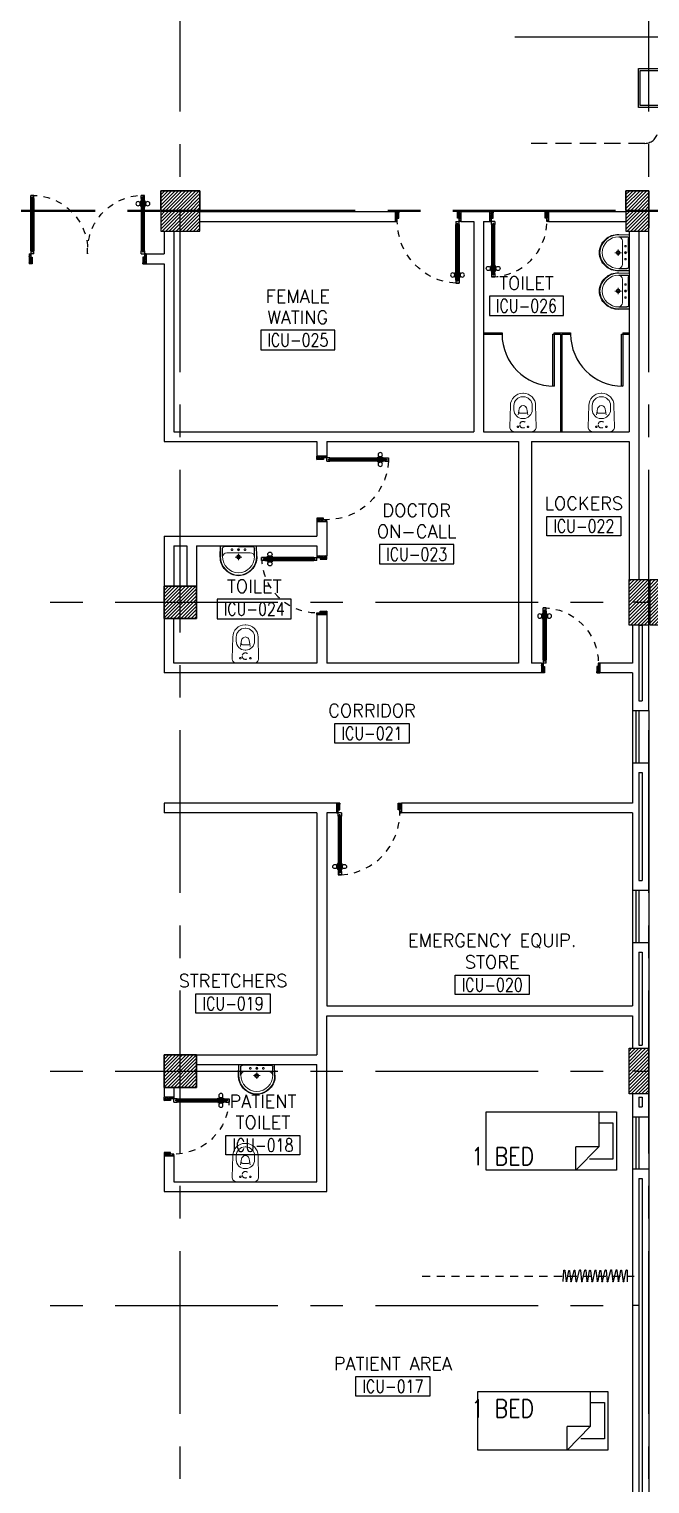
# Model space of a CAD drawing. Extents: x -0.3 to 93.5, y -1.1 to 78.4.
# Drawn here: x 31.47 to 41.01, y 13.81 to 36.15 of the extents above; entities that cross this region are included whole.
import ezdxf
from ezdxf.enums import TextEntityAlignment as Align

# ---------------------------------------------------------------- set-up
doc = ezdxf.new("R2010")
doc.units = 0
doc.header["$MEASUREMENT"] = 0
for name, pattern in [('CENTERX2', [4, 2.5, -0.5, 0.5, -0.5]), ('DASHED', [0.75, 0.5, -0.25]), ('HIDDEN', [0.375, 0.25, -0.125]), ('HIDDEN2', [0.1875, 0.125, -0.0625])]:
    doc.linetypes.add(name, pattern=pattern)
doc.layers.get('0').update_dxf_attribs({"linetype": 'CONTINUOUS'})
for name, color, linetype in [('A_CUBICLE_CURTAINS', 11, 'HIDDEN'), ('AXES', 11, 'CENTERX2'), ('COL', 11, 'CONTINUOUS'), ('D_CURTAIN', 11, 'HIDDEN'), ('DOOR', 7, 'CONTINUOUS'), ('E-CLINE', 2, 'CONTINUOUS'), ('E-HLINE', 2, 'HIDDEN'), ('E-LITE', 4, 'CONTINUOUS'), ('FIX', 11, 'CONTINUOUS'), ('FUR', 11, 'CONTINUOUS'), ('HAT', 11, 'CONTINUOUS'), ('INSUL', 11, 'CONTINUOUS'), ('PART', 11, 'CONTINUOUS'), ('RM-BOX', 11, 'CONTINUOUS'), ('RM-NAME', 11, 'CONTINUOUS'), ('RM-NO', 11, 'CONTINUOUS'), ('RS20', 11, 'CONTINUOUS'), ('WALL', 11, 'CONTINUOUS'), ('WIN', 11, 'CONTINUOUS')]:
    doc.layers.add(name, color=color, linetype=linetype)
doc.styles.add('ROMANS', font='ROMANS.shx', dxfattribs={"width": 0.6})
doc.styles.add('RS20', font='ROMANS.shx', dxfattribs={"height": 0.2})

# ---------------------------------------------------------------- blocks, each defined once
blk = doc.blocks.new('L42')
at = {"layer": 'E-LITE'}
for p, q in [((0.3, 0.3), (-0.3, 0.3)), ((-0.3, 0.3), (-0.3, -0.3)), ((0.3, -0.3), (0.3, 0.3)), ((-0.3, -0.3), (0.3, -0.3))]:
    blk.add_line(p, q, dxfattribs=at)
at = {"layer": 'E-LITE', "color": 8}
blk.add_lwpolyline([(-0.27, 0.27), (-0.27, -0.27), (0.27, -0.27), (0.27, 0.27)], close=True, dxfattribs=at)
blk = doc.blocks.new('*X62')
at = {"color": 0}
for p, q in [((84179, 132651), (84678, 133150)), ((84179, 132704), (84625, 133150)), ((84179, 132757), (84571, 133150)), ((84179, 132810), (84518, 133150)), ((84179, 132864), (84465, 133150)), ((84179, 132917), (84412, 133150)), ((84179, 132970), (84359, 133150)), ((84179, 133023), (84306, 133150)), ((84179, 133076), (84253, 133150)), ((84179, 133129), (84200, 133150)), ((84231, 132650), (84679, 133098)), ((84284, 132650), (84679, 133045)), ((84337, 132650), (84679, 132992)), ((84390, 132650), (84679, 132939)), ((84443, 132650), (84679, 132886)), ((84496, 132650), (84679, 132833)), ((84549, 132650), (84679, 132780)), ((84602, 132650), (84679, 132727)), ((84655, 132650), (84679, 132674))]:
    blk.add_line(p, q, dxfattribs=at)
blk = doc.blocks.new('COL50')
at = {"layer": 'COL'}
blk.add_lwpolyline([(-250, 250), (-250, -250), (250, -250), (250, 250)], close=True, dxfattribs=at)
blk = doc.blocks.new('RM1')
at = {"layer": 'RM-BOX'}
blk.add_lwpolyline([(570, -200), (-570, -200), (-570, -500), (570, -500)], close=True, dxfattribs=at)
at = {"layer": 'RM-NAME', "style": 'ROMANS'}
for tag, p in [('ROOMNAME1', (0, 324)), ('ROOMNAME2', (0, 0))]:
    blk.add_attdef(tag, text='', height=200, dxfattribs=at).set_placement(p, align=Align.MIDDLE)
at = {"layer": 'RM-NO', "style": 'ROMANS', "width": 0.8}
blk.add_attdef('ROOMNO', text='', height=200, dxfattribs=at).set_placement((0, -350), align=Align.MIDDLE)
blk = doc.blocks.new('A$C272A55A0')
at = {"layer": 'DOOR', "color": 0, "linetype": 'ByBlock'}
for p, q in [((0, 900), (0, 1050)), ((50, 1050), (0, 1050)), ((0, 900), (25, 900)), ((25, 950), (50, 950)), ((25, 900), (25, 950)), ((75, 900), (25, 900)), ((25, 850), (25, 900)), ((50, 950), (50, 1050)), ((75, 900), (75, 850)), ((1725, 900), (1775, 900)), ((1725, 900), (1725, 850)), ((1750, 950), (1750, 1050)), ((1750, 1050), (1800, 1050)), ((1775, 950), (1750, 950)), ((1775, 900), (1775, 950)), ((1800, 900), (1775, 900)), ((1775, 850), (1775, 900)), ((1800, 1050), (1800, 900)), ((42, 850), (25, 850)), ((58, 870), (42, 870)), ((42, 870), (42, 850)), ((58, 850), (58, 870)), ((75, 850), (58, 850)), ((1725, 850), (1742, 850)), ((1742, 870), (1758, 870)), ((1742, 850), (1742, 870)), ((1758, 870), (1758, 850)), ((1758, 850), (1775, 850)), ((25, 50), (42, 50)), ((25, 50), (25, 0)), ((25, 0), (75, 0)), ((75, 0), (25, 0)), ((42, 50), (42, 30)), ((42, 30), (58, 30)), ((58, 50), (75, 50)), ((58, 50), (58, 30)), ((75, 50), (75, 0)), ((1718, 160), (1709, 160)), ((1709, 95), (1709, 160)), ((1718, 95), (1709, 95)), ((1725, 173), (1718, 173)), ((1718, 173), (1718, 83)), ((1718, 95), (1718, 160)), ((1725, 83), (1718, 83)), ((1742, 50), (1725, 50)), ((1725, 50), (1725, 0)), ((1775, 0), (1725, 0)), ((1725, 0), (1775, 0)), ((1742, 50), (1742, 30)), ((1758, 30), (1742, 30)), ((1775, 50), (1758, 50)), ((1758, 50), (1758, 30)), ((1775, 173), (1782, 173)), ((1775, 83), (1782, 83)), ((1775, 50), (1775, 0)), ((1782, 173), (1782, 83)), ((1782, 160), (1791, 160)), ((1782, 95), (1782, 160)), ((1782, 95), (1791, 95)), ((1791, 95), (1791, 160))]:
    blk.add_line(p, q, dxfattribs=at)
at = {"layer": 'DOOR', "color": 9, "linetype": 'ByBlock'}
for p, q in [((50, 1050), (0, 1010)), ((50, 1050), (0, 937)), ((50, 1050), (37, 950)), ((1750, 1050), (1800, 1010)), ((1750, 1050), (1800, 937)), ((1750, 1050), (1763, 950))]:
    blk.add_line(p, q, dxfattribs=at)
at = {"layer": 'DOOR', "linetype": 'ByBlock'}
for p, q in [((25, 850), (25, 50)), ((42, 850), (42, 50)), ((58, 850), (58, 50)), ((75, 50), (75, 850)), ((1725, 50), (1725, 850)), ((1742, 850), (1742, 50)), ((1758, 850), (1758, 50)), ((1775, 850), (1775, 50))]:
    blk.add_line(p, q, dxfattribs=at)
at = {"layer": 'DOOR', "color": 0, "linetype": 'ByBlock'}
for centre in [(1676, 128), (1824, 128)]:
    blk.add_circle(centre, 32.4, dxfattribs=at)
at = {"layer": 'DOOR', "color": 9, "linetype": 'ByBlock'}
for centre, radius, start, end in [((50, 1050), 54.4, 203.2074, 270), ((50, 1050), 74.4, 227.7764, 270), ((50, 1050), 94.4, 238.0182, 270), ((50, 1050), 114, 244.0838, 257.3774), ((50, 1050), 134, 248.1598, 259.28), ((50, 1050), 154, 251.1053, 256.2858), ((50, 1050), 34.4, 180, 270), ((50, 1050), 14.4, 180, 270), ((1750, 1050), 14.4, 270, 0), ((1750, 1050), 34.4, 270, 0), ((1750, 1050), 54.4, 270, 336.7926), ((1750, 1050), 74.4, 270, 312.2236), ((1750, 1050), 94.4, 270, 301.9818), ((1750, 1050), 114, 282.6226, 295.9162), ((1750, 1050), 134, 280.72, 291.8402), ((1750, 1050), 154, 283.7142, 288.8947)]:
    blk.add_arc(centre, radius, start, end, dxfattribs=at)
at = {"layer": 'DOOR', "linetype": 'HIDDEN', "ltscale": 0.5}
for centre, start, end in [((50, 851), 268.3174, 3.2965), ((1750, 851), 176.7035, 271.6826)]:
    blk.add_arc(centre, 851, start, end, dxfattribs=at)
at = {"layer": 'WALL', "linetype": 'ByBlock'}
blk.add_line((1800, 900), (1800, 1050), dxfattribs=at)
blk = doc.blocks.new('DOOR90')
at = {"layer": 'DOOR', "color": 0, "linetype": 'ByBlock'}
for p, q in [((-150, 0), (-150, -25)), ((-150, 0), (0, 0)), ((0, -50), (0, 0)), ((-1000, -25), (-1000, -75)), ((-1000, -75), (-1000, -25)), ((-950, -25), (-1000, -25)), ((-950, -75), (-1000, -75)), ((-970, -42), (-970, -58)), ((-950, -42), (-970, -42)), ((-950, -58), (-970, -58)), ((-950, -25), (-950, -42)), ((-950, -58), (-950, -75)), ((-918, -25), (-918, -18)), ((-828, -18), (-918, -18)), ((-918, -75), (-918, -82)), ((-828, -82), (-918, -82)), ((-905, -18), (-905, -9)), ((-905, -9), (-840, -9)), ((-905, -18), (-840, -18)), ((-905, -82), (-905, -91)), ((-905, -82), (-840, -82)), ((-905, -91), (-840, -91)), ((-840, -18), (-840, -9)), ((-840, -82), (-840, -91)), ((-828, -25), (-828, -18)), ((-828, -75), (-828, -82)), ((-200, -42), (-200, -25)), ((-200, -25), (-150, -25)), ((-180, -42), (-200, -42)), ((-200, -75), (-200, -58)), ((-200, -58), (-180, -58)), ((-150, -75), (-200, -75)), ((-180, -58), (-180, -42)), ((-150, -75), (-150, -25)), ((-150, -25), (-100, -25)), ((-100, -25), (-100, -50)), ((-100, -50), (0, -50)), ((-150, -900), (-150, -875)), ((-150, -875), (-100, -875)), ((-100, -850), (0, -850)), ((-100, -875), (-100, -850)), ((0, -850), (0, -900)), ((0, -900), (-150, -900)), ((-150, -900), (0, -900))]:
    blk.add_line(p, q, dxfattribs=at)
at = {"layer": 'DOOR', "color": 9, "linetype": 'ByBlock'}
for p, q in [((0, -50), (-114, 0)), ((0, -50), (-40, 0)), ((0, -50), (-100, -37)), ((0, -850), (-114, -900)), ((0, -850), (-100, -863)), ((0, -850), (-40, -900))]:
    blk.add_line(p, q, dxfattribs=at)
at = {"layer": 'DOOR', "linetype": 'ByBlock'}
for p, q in [((-200, -25), (-950, -25)), ((-200, -42), (-950, -42)), ((-200, -58), (-950, -58)), ((-950, -75), (-200, -75))]:
    blk.add_line(p, q, dxfattribs=at)
at = {"layer": 'DOOR', "color": 0, "linetype": 'ByBlock'}
for centre in [(-873, 24), (-873, -124)]:
    blk.add_circle(centre, 32.4, dxfattribs=at)
at = {"layer": 'DOOR', "color": 9, "linetype": 'ByBlock'}
for centre, radius, start, end in [((0, -50), 154, 161.1053, 166.2858), ((0, -50), 134, 158.1598, 169.28), ((0, -50), 94.4, 148.0182, 180), ((0, -50), 74.4, 137.7764, 180), ((0, -50), 114, 154.0838, 167.3774), ((0, -50), 54.4, 113.2074, 180), ((0, -50), 34.4, 90, 180), ((0, -50), 14.4, 90, 180), ((0, -850), 154, 193.7142, 198.8947), ((0, -850), 134, 190.72, 201.8402), ((0, -850), 94.4, 180, 211.9818), ((0, -850), 74.4, 180, 222.2236), ((0, -850), 54.4, 180, 246.7926), ((0, -850), 34.4, 180, 270), ((0, -850), 14.4, 180, 270)]:
    blk.add_arc(centre, radius, start, end, dxfattribs=at)
at = {"layer": 'DOOR', "linetype": 'HIDDEN', "ltscale": 0.5}
blk.add_arc((-150, -25), 850, 180, 270, dxfattribs=at)
blk = doc.blocks.new('*X94')
at = {"color": 0}
for p, q in [((215909, 139859), (216399, 140350)), ((215909, 139912), (216346, 140350)), ((215909, 139965), (216293, 140350)), ((215909, 140018), (216240, 140350)), ((215909, 140071), (216187, 140350)), ((215909, 140124), (216134, 140350)), ((215909, 140177), (216081, 140350)), ((215909, 140230), (216028, 140350)), ((215909, 140283), (215975, 140350)), ((215909, 140337), (215922, 140350)), ((215952, 139850), (216409, 140306)), ((216005, 139850), (216409, 140253)), ((216058, 139850), (216409, 140200)), ((216111, 139850), (216409, 140147)), ((216164, 139850), (216409, 140094)), ((216217, 139850), (216409, 140041)), ((216270, 139850), (216409, 139988)), ((216323, 139850), (216409, 139935)), ((216376, 139850), (216409, 139882))]:
    blk.add_line(p, q, dxfattribs=at)
blk = doc.blocks.new('C5')
at = {"layer": 'HAT', "linetype": 'ByBlock'}
h = blk.add_hatch(dxfattribs=at)
h.set_pattern_fill('ANSI31', color=256, scale=300, style=0)
h.set_pattern_definition([(45, (-223356.182, -51411.005), (-26.516504, 26.516504), [])])
h.paths.add_polyline_path([(300, 300), (0, 300), (0, 0), (300, 0)])
h.paths.add_polyline_path([(600, 300), (300, 300), (300, 0), (600, 0)])
at = {"layer": 'COL'}
blk.add_lwpolyline([(600, 300), (0, 300), (0, 0), (600, 0)], close=True, dxfattribs=at)
blk = doc.blocks.new('C7')
at = {"layer": 'HAT'}
h = blk.add_hatch(dxfattribs=at)
h.set_pattern_fill('ANSI31', color=256, scale=300, style=0)
h.set_pattern_definition([(45, (-248876.182, -51411.005), (-26.5165043, 26.5165043), [])])
h.paths.add_polyline_path([(350, 300), (250, 300), (0, 300), (0, 0), (350, 0)])
at = {"layer": 'COL'}
blk.add_lwpolyline([(0, 300), (0, 0), (350, 0), (350, 300)], close=True, dxfattribs=at)
blk = doc.blocks.new('C11')
at = {"layer": 'HAT'}
h = blk.add_hatch(dxfattribs=at)
h.set_pattern_fill('ANSI31', color=256, scale=300, style=0)
h.set_pattern_definition([(45, (-248556.182, -75061.005), (-26.5165043, 26.5165043), [])])
h.paths.add_polyline_path([(300, 700), (0, 700), (0, 350), (300, 350)])
h.paths.add_polyline_path([(300, 350), (0, 350), (0, 0), (300, 0)])
at = {"layer": 'COL'}
blk.add_lwpolyline([(300, 700), (300, 0), (0, 0), (0, 700)], close=True, dxfattribs=at)
blk = doc.blocks.new('C11D')
at = {"layer": 'COL', "linetype": 'ByBlock'}
for p in [(-320, 0), (0, 0)]:
    blk.add_blockref('C11', p, dxfattribs=at)
blk = doc.blocks.new('C')
at = {"layer": 'D_CURTAIN'}
for points in [[(0.229, 0.077), (0.229, 0.077, 0.848601), (0.219, 0.076), (0.202, -0.062, -0.855925), (0.192, -0.063), (0.167, 0.072, 0.866955), (0.157, 0.072), (0.144, -0.065, -0.843142), (0.134, -0.066), (0.099, 0.077, 0.845318), (0.089, 0.076), (0.076, -0.066, -0.842227), (0.066, -0.067), (0.029, 0.079, 0.837896), (0.019, 0.078), (0.004, -0.065, -0.84563), (-0.006, -0.065), (-0.04, 0.078, 0.842014), (-0.049, 0.078), (-0.065, -0.063, -0.866148), (-0.075, -0.063), (-0.099, 0.074, 0.854133), (-0.109, 0.074), (-0.129, -0.066, -0.838104), (-0.139, -0.067), (-0.17, 0.077, 0.84026), (-0.18, 0.077), (-0.183, -0.071)], [(0.639, -0.068), (0.628, 0.076, 0.848601), (0.618, 0.076), (0.601, -0.063, -0.855925), (0.591, -0.063), (0.566, 0.071, 0.866955), (0.556, 0.071), (0.542, -0.066, -0.843142), (0.533, -0.066), (0.497, 0.076, 0.845318), (0.488, 0.075), (0.474, -0.067, -0.842227), (0.465, -0.068), (0.427, 0.078, 0.837896), (0.417, 0.078), (0.403, -0.065, -0.84563), (0.393, -0.066), (0.359, 0.078, 0.842014), (0.349, 0.077), (0.334, -0.063, -0.866148), (0.324, -0.064), (0.299, 0.074, 0.854133), (0.29, 0.073), (0.27, -0.067, -0.838104), (0.26, -0.067), (0.229, 0.077, 0.84026), (0.219, 0.076)]]:
    blk.add_lwpolyline(points, format="xyb", dxfattribs=at)
blk = doc.blocks.new('LAV1')
at = {"layer": 'FIX', "linetype": 'DASHED', "lineweight": 20, "ltscale": 0.05}
for p, q in [((0, 170), (0, 270)), ((0, 170), (0, 270)), ((50, 220), (-50, 220))]:
    blk.add_line(p, q, dxfattribs=at)
at = {"layer": 'FIX', "linetype": 'ByBlock', "ltscale": 0.3}
for p, q in [((-280, 210), (-275, 50)), ((-245, 210), (-245, 85)), ((0, 60), (-220, 60)), ((0, 60), (220, 60)), ((245, 210), (245, 85)), ((280, 210), (275, 50))]:
    blk.add_line(p, q, dxfattribs=at)
at = {"layer": 'FIX', "linetype": 'Continuous', "lineweight": 20}
for p, q in [((-275, 210), (-275, 50)), ((0, 50), (-275, 50)), ((0, 50), (-252, 50)), ((0, 155), (-181, 155)), ((0, 155), (181, 155)), ((0, 50), (252, 50)), ((0, 50), (275, 50)), ((275, 210), (275, 50))]:
    blk.add_line(p, q, dxfattribs=at)
at = {"layer": 'FIX', "lineweight": 20}
for p, q in [((16, 107), (-15, 107)), ((0, 92), (0, 123))]:
    blk.add_line(p, q, dxfattribs=at)
for centre, radius in [((0, 220), 29.5), ((0, 220), 22.5), ((0, 107), 15.5)]:
    blk.add_circle(centre, radius, dxfattribs=at)
at = {"layer": 'FIX', "linetype": 'HIDDEN', "lineweight": 20, "ltscale": 0.05}
for centre in [(-100, 107), (100, 107)]:
    blk.add_circle(centre, 12.4, dxfattribs=at)
at = {"layer": 'FIX', "linetype": 'ByBlock', "ltscale": 0.3}
for centre, radius, start, end in [((7, 220), 287, 91.3776, 182.0064), ((-7, 220), 287, 357.9936, 88.6224), ((-220, 85), 24.9, 179.7021, 269.9486), ((220, 85), 24.9, 270.0514, 0.2979)]:
    blk.add_arc(centre, radius, start, end, dxfattribs=at)
at = {"layer": 'FIX', "linetype": 'Continuous', "lineweight": 20}
for centre, radius, start, end in [((8, 217), 283, 91.6988, 181.351), ((8, 212), 253, 91.7328, 180.4884), ((-8, 217), 283, 358.649, 88.3012), ((-8, 212), 253, 359.5116, 88.2672), ((-179, 222), 66.9, 190.2006, 268.0786), ((179, 222), 66.9, 271.9214, 349.7994)]:
    blk.add_arc(centre, radius, start, end, dxfattribs=at)
blk = doc.blocks.new('WC1')
at = {"layer": 'FIX', "lineweight": 20}
for p, q in [((-727, 5), (-727, -5)), ((-674, 5), (-674, -5)), ((-534, 24), (-540, 0)), ((-540, 0), (-534, -24)), ((-210, 204), (-538, 194)), ((-475, 141), (-538, 141)), ((-395, 76), (-490, 60)), ((-339, 5), (-339, -5)), ((-538, -141), (-475, -141)), ((-538, -194), (-210, -204)), ((-490, -60), (-395, -76))]:
    blk.add_line(p, q, dxfattribs=at)
at = {"layer": 'FIX', "linetype": 'Continuous', "lineweight": 20}
blk.add_line((-420, -47), (-420, 45), dxfattribs=at)
at = {"layer": 'FIX', "lineweight": 20}
blk.add_lwpolyline([(-213, -204), (-210, -204, 0.414214), (-137, -131), (-137, 0), (-137, 131, 0.414214), (-210, 204)], format="xyb", dxfattribs=at)
at = {"layer": 'FIX', "linetype": 'HIDDEN2', "lineweight": 20, "ltscale": 0.3}
blk.add_circle((-245, 0), 49.8, dxfattribs=at)
at = {"layer": 'FIX', "linetype": 'HIDDEN', "lineweight": 20, "ltscale": 0.05}
for centre in [(-213, 78), (-213, -77)]:
    blk.add_circle(centre, 11.6, dxfattribs=at)
at = {"layer": 'FIX', "lineweight": 20}
for centre, radius, start, end in [((-538, 5), 189, 90, 180), ((-538, 5), 136, 90, 180), ((-473, -7), 68.2, 128.9242, 152.8468), ((-464, -18), 82, 108.496, 128.9242), ((-475, 5), 136, 360, 90), ((-538, -5), 189, 180, 270), ((-538, -5), 136, 180, 270), ((-473, 7), 68.2, 207.1532, 231.0758), ((-464, 18), 82, 231.0758, 251.504), ((-475, -5), 136, 270, 0)]:
    blk.add_arc(centre, radius, start, end, dxfattribs=at)
at = {"layer": 'FIX', "linetype": 'Continuous', "lineweight": 20}
for centre, start, end in [((-443, 46), 357.6662, 91.6121), ((-442, -46), 268.3879, 2.3338)]:
    blk.add_arc(centre, 22.3, start, end, dxfattribs=at)
blk = doc.blocks.new('DOOR-10')
at = {"layer": 'DOOR', "color": 0, "linetype": 'ByBlock'}
for p, q in [((-83, 1005), (-92, 1005)), ((-92, 1005), (-92, 940)), ((-83, 940), (-92, 940)), ((-76, 1018), (-83, 1018)), ((-83, 928), (-83, 1018)), ((-83, 1005), (-83, 940)), ((-76, 928), (-83, 928)), ((-26, 1100), (-76, 1100)), ((-76, 1100), (-26, 1100)), ((-76, 1050), (-76, 1100)), ((-59, 1050), (-76, 1050)), ((-43, 1070), (-59, 1070)), ((-59, 1050), (-59, 1070)), ((-43, 1050), (-43, 1070)), ((-26, 1050), (-43, 1050)), ((-26, 1050), (-26, 1100)), ((-26, 1018), (-18, 1018)), ((-26, 928), (-18, 928)), ((-18, 928), (-18, 1018)), ((-18, 1005), (-9, 1005)), ((-18, 1005), (-18, 940)), ((-18, 940), (-9, 940)), ((-9, 1005), (-9, 940)), ((-1001, 0), (-1001, 150)), ((-1001, 150), (-976, 150)), ((-1001, 150), (-1001, 0)), ((-951, 0), (-1001, 0)), ((-976, 150), (-976, 100)), ((-976, 100), (-951, 100)), ((-951, 100), (-951, 0)), ((-76, 200), (-59, 200)), ((-76, 150), (-76, 200)), ((-76, 150), (-26, 150)), ((-59, 200), (-59, 180)), ((-59, 180), (-43, 180)), ((-51, 100), (-51, 0)), ((-26, 100), (-51, 100)), ((-51, 0), (-1, 0)), ((-43, 200), (-26, 200)), ((-43, 180), (-43, 200)), ((-26, 200), (-26, 150)), ((-1, 150), (-26, 150)), ((-26, 150), (-26, 100))]:
    blk.add_line(p, q, dxfattribs=at)
at = {"layer": 'DOOR', "linetype": 'ByBlock'}
for p, q in [((-76, 1050), (-76, 200)), ((-59, 200), (-59, 1050)), ((-43, 200), (-43, 1050)), ((-26, 200), (-26, 1050))]:
    blk.add_line(p, q, dxfattribs=at)
at = {"layer": 'DOOR', "color": 9, "linetype": 'ByBlock'}
for p, q in [((-951, 0), (-1001, 114)), ((-951, 0), (-1001, 40)), ((-951, 0), (-964, 100)), ((-51, 0), (-1, 114)), ((-51, 0), (-37, 100)), ((-51, 0), (-1, 40)), ((-1, 0), (-1, 150))]:
    blk.add_line(p, q, dxfattribs=at)
at = {"layer": 'DOOR', "color": 0, "linetype": 'ByBlock'}
for centre in [(-124, 973), (23, 973)]:
    blk.add_circle(centre, 32.4, dxfattribs=at)
at = {"layer": 'DOOR', "linetype": 'HIDDEN', "ltscale": 0.5}
blk.add_arc((-23, 149), 952, 93.1482, 179.9482, dxfattribs=at)
at = {"layer": 'DOOR', "color": 9, "linetype": 'ByBlock'}
for centre, radius, start, end in [((-951, 0), 154, 103.7142, 108.8947), ((-951, 0), 134, 100.72, 111.8402), ((-951, 0), 94.4, 90, 121.9818), ((-951, 0), 74.4, 90, 132.2236), ((-951, 0), 54.4, 90, 156.7926), ((-951, 0), 34.4, 90, 180), ((-951, 0), 14.4, 90, 180), ((-51, 0), 94.4, 58.0182, 90), ((-51, 0), 74.4, 47.7764, 90), ((-51, 0), 54.4, 23.2074, 90), ((-51, 0), 34.4, 0, 90), ((-51, 0), 14.4, 0, 90), ((-51, 0), 134, 68.1598, 79.28), ((-51, 0), 114, 64.0838, 77.3774), ((-51, 0), 154, 71.1053, 76.2858)]:
    blk.add_arc(centre, radius, start, end, dxfattribs=at)

msp = doc.modelspace()

# ---------------------------------------------------------------- linework, layer by layer
at = {"layer": 'A_CUBICLE_CURTAINS', "ltscale": 0.5}
msp.add_line((37.5103, 17), (40.7676, 17), dxfattribs=at)
at = {"layer": 'AXES'}
for p, q in [((40.9924, -1.1143), (40.9924, 77.3484)), ((33.7924, -1.1143), (33.7924, 59.47)), ((92.4824, 33.37), (30.1924, 33.37)), ((92.4824, 33.35), (30.1924, 33.35)), ((24.7924, 27.35), (40.9924, 27.35)), ((92.8324, 27.35), (40.7424, 27.35)), ((24.7924, 20.15), (40.9924, 20.15)), ((92.8324, 20.15), (40.7424, 20.15)), ((24.7924, 16.55), (40.7457, 16.55)), ((92.8324, 16.55), (40.7424, 16.55))]:
    msp.add_line(p, q, dxfattribs=at)
at = {"layer": 'E-CLINE', "color": 4, "linetype": 'ByBlock'}
msp.add_line((38.9329, 36.0334), (43.3329, 36.0334), dxfattribs=at)
at = {"layer": 'E-HLINE', "color": 4}
msp.add_line((40.9329, 34.399), (39.0905, 34.399), dxfattribs=at)
msp.add_arc((40.9329, 34.599), 0.2, 270, 0, dxfattribs=at)
at = {"layer": 'FUR'}
for p, q in [((38.4959, 18.6265), (38.4959, 19.5265)), ((38.4959, 19.5265), (40.4959, 19.5265)), ((40.2243, 19.5265), (40.2243, 18.9877)), ((40.4959, 19.5265), (40.4959, 18.6265)), ((40.2243, 19.3566), (40.4405, 19.3566)), ((40.4405, 19.3566), (40.4405, 18.7987)), ((40.2243, 18.9877), (39.8709, 18.9877)), ((39.8709, 18.6265), (39.8709, 18.9877)), ((40.2243, 18.9877), (39.8709, 18.6265)), ((40.4405, 18.7987), (40.0808, 18.7987)), ((40.4959, 18.6265), (38.4959, 18.6265)), ((38.3663, 14.3284), (38.3663, 15.2284)), ((38.3663, 15.2284), (40.3663, 15.2284)), ((40.0947, 15.2284), (40.0947, 14.6895)), ((40.3663, 15.2284), (40.3663, 14.3284)), ((40.0947, 15.0585), (40.3109, 15.0585)), ((40.3109, 15.0585), (40.3109, 14.5006)), ((40.0947, 14.6895), (39.7413, 14.6895)), ((39.7413, 14.3284), (39.7413, 14.6895)), ((40.0947, 14.6895), (39.7413, 14.3284)), ((40.3663, 14.3284), (38.3663, 14.3284)), ((40.3109, 14.5006), (39.9512, 14.5006))]:
    msp.add_line(p, q, dxfattribs=at)
at = {"layer": 'INSUL'}
for p, q in [((40.8424, 26.997), (40.8424, 25.8364)), ((40.8454, 27), (40.8894, 27)), ((40.8924, 26.997), (40.8924, 25.8364)), ((40.8424, 25.8364), (40.8924, 25.8364)), ((40.8424, 24.7364), (40.8424, 23.0776)), ((40.8424, 24.7364), (40.8924, 24.7364)), ((40.8924, 24.7364), (40.8924, 23.0776)), ((40.8424, 23.0776), (40.8924, 23.0776)), ((40.8424, 21.9776), (40.8424, 20.55)), ((40.8424, 21.9776), (40.8924, 21.9776)), ((40.8924, 21.9776), (40.8924, 20.55)), ((40.8424, 20.55), (40.8924, 20.55)), ((40.8424, 19.75), (40.8924, 19.75)), ((40.8424, 19.75), (40.8424, 19.6)), ((40.8924, 19.75), (40.8924, 19.6)), ((40.8424, 19.6), (40.8924, 19.6)), ((40.8424, 18.5), (40.8424, 13.3)), ((40.8424, 18.5), (40.8924, 18.5)), ((40.8924, 18.5), (40.8924, 13.3))]:
    msp.add_line(p, q, dxfattribs=at)
for centre, start, end in [((40.8454, 26.997), 90, 180), ((40.8894, 26.997), 360, 90)]:
    msp.add_arc(centre, 0.003, start, end, dxfattribs=at)
at = {"layer": 'PART', "linetype": 'ByBlock'}
for p, q in [((38.4523, 31.49), (38.7373, 31.49)), ((38.4523, 31.47), (38.7373, 31.47)), ((38.7373, 31.49), (38.7373, 31.47)), ((39.5173, 30.67), (39.5173, 31.47)), ((39.5173, 31.47), (39.5373, 31.47)), ((39.5373, 31.49), (39.5373, 31.47)), ((39.5373, 31.49), (39.7924, 31.49)), ((39.5373, 31.47), (39.5373, 31.49)), ((39.5373, 31.47), (39.6373, 31.47)), ((39.5373, 31.47), (39.5373, 30.67)), ((39.6373, 31.47), (39.6373, 29.97)), ((39.6573, 31.47), (39.6573, 29.97)), ((39.6573, 31.47), (39.7924, 31.47)), ((39.7924, 31.49), (39.7924, 31.47)), ((40.5724, 30.67), (40.5724, 31.47)), ((40.5724, 31.47), (40.5924, 31.47)), ((40.5724, 31.47), (40.6924, 31.47)), ((40.5924, 31.49), (40.5924, 31.47)), ((40.5924, 31.49), (40.6924, 31.49)), ((40.5924, 31.47), (40.5924, 30.67)), ((39.5373, 30.67), (39.5173, 30.67)), ((40.5924, 30.67), (40.5724, 30.67))]:
    msp.add_line(p, q, dxfattribs=at)
for centre in [(39.5373, 31.47), (40.5924, 31.47)]:
    msp.add_arc(centre, 0.8, 180, 270, dxfattribs=at)
at = {"layer": 'WALL', "linetype": 'ByBlock'}
for p, q in [((40.9924, 33.62), (40.9924, 33.1)), ((34.0924, 33.35), (37.1023, 33.35)), ((37.1023, 33.35), (37.1023, 33.2)), ((38.1023, 33.35), (38.1023, 33.2)), ((38.1023, 33.35), (38.5523, 33.35)), ((38.5523, 33.2), (38.5523, 33.35)), ((39.4523, 33.2), (39.4523, 33.35)), ((39.4523, 33.35), (40.6424, 33.35)), ((34.0924, 33.2), (37.1023, 33.2)), ((38.1023, 33.2), (38.3023, 33.2)), ((38.3023, 33.2), (38.3023, 29.97)), ((38.4523, 33.2), (38.4523, 33.05)), ((38.4523, 33.2), (38.5523, 33.2)), ((38.4523, 33.2), (38.5523, 33.2)), ((38.4523, 33.2), (38.4523, 29.97)), ((39.4523, 33.2), (40.6424, 33.2)), ((39.4523, 33.2), (40.6424, 33.2)), ((33.5424, 33.05), (33.5424, 32.7)), ((33.6924, 33.05), (33.6924, 29.97)), ((40.6924, 33.05), (40.6924, 29.97)), ((40.8424, 33.05), (40.8424, 27.7)), ((33.2674, 32.55), (33.2674, 32.7)), ((33.5424, 32.55), (33.5424, 29.82)), ((33.6924, 29.97), (38.3023, 29.97)), ((38.4523, 29.97), (40.6924, 29.97)), ((33.5424, 29.82), (35.8924, 29.82)), ((35.8924, 29.82), (35.8924, 29.5925)), ((36.0424, 29.82), (36.0424, 29.5925)), ((36.0424, 29.82), (38.9924, 29.82)), ((38.9924, 29.82), (38.9924, 26.415)), ((39.1924, 29.82), (39.1924, 26.415)), ((39.1924, 29.82), (40.6924, 29.82)), ((40.6924, 29.82), (40.6924, 27.7)), ((36.0424, 29.5925), (35.8924, 29.5925)), ((36.0424, 28.5925), (35.8924, 28.5925)), ((35.8924, 28.5925), (35.8924, 28.365)), ((36.0424, 28.5925), (36.0424, 28.365)), ((33.5424, 28.365), (33.5424, 26.265)), ((33.5424, 28.365), (35.8924, 28.365)), ((33.6924, 28.215), (33.6924, 27.6)), ((33.6924, 28.215), (33.8924, 28.215)), ((33.8924, 28.215), (33.8924, 27.6)), ((34.0424, 28.215), (35.8924, 28.215)), ((34.0424, 28.215), (34.0424, 27.6)), ((35.8924, 28.215), (35.8924, 28.065)), ((36.0424, 28.365), (36.0424, 28.065)), ((35.8924, 28.065), (36.0424, 28.065)), ((33.6924, 26.415), (33.6924, 27.1)), ((35.8924, 27.165), (36.0424, 27.165)), ((35.8924, 27.165), (35.8924, 26.415)), ((36.0424, 27.165), (36.0424, 26.415)), ((40.9924, 25.6864), (40.9924, 27.1)), ((40.7424, 27), (40.7424, 26.415)), ((35.8924, 26.415), (33.6924, 26.415)), ((38.9924, 26.415), (36.0424, 26.415)), ((39.3424, 26.415), (39.1924, 26.415)), ((39.3424, 26.415), (39.3424, 26.265)), ((40.7424, 26.415), (40.2424, 26.415)), ((40.2424, 26.415), (40.2424, 26.265)), ((39.3424, 26.265), (33.5424, 26.265)), ((40.7424, 26.265), (40.2424, 26.265)), ((40.7424, 26.265), (40.7424, 25.6864)), ((40.7424, 25.6864), (40.9924, 25.6864)), ((40.7424, 24.8864), (40.9924, 24.8864)), ((40.7424, 24.8864), (40.7424, 24.265)), ((40.9924, 24.8864), (40.9924, 22.9276)), ((40.989, 24.7364), (40.9924, 24.7364)), ((33.5424, 24.265), (33.5424, 24.115)), ((36.1924, 24.265), (33.5424, 24.265)), ((36.1924, 24.265), (36.1924, 24.115)), ((40.7424, 24.265), (37.1924, 24.265)), ((37.1924, 24.265), (37.1924, 24.115)), ((35.8924, 24.115), (33.5424, 24.115)), ((35.8924, 24.115), (35.8924, 20.4)), ((36.0424, 24.115), (36.0424, 21.15)), ((36.1924, 24.115), (36.0424, 24.115)), ((40.7424, 24.115), (37.1924, 24.115)), ((40.7424, 24.115), (40.7424, 22.9276)), ((40.989, 23.0776), (40.9924, 23.0776)), ((40.7424, 22.9276), (40.9924, 22.9276)), ((40.7424, 22.1276), (40.9924, 22.1276)), ((40.7424, 22.1276), (40.7424, 21.15)), ((40.9924, 22.1276), (40.9924, 20.5)), ((40.989, 21.9776), (40.9924, 21.9776)), ((36.0424, 21.15), (40.7424, 21.15)), ((36.0424, 18.3), (36.0424, 21)), ((36.0424, 21), (40.7424, 21)), ((40.7424, 21), (40.7424, 20.5)), ((34.0424, 20.4), (35.8924, 20.4)), ((34.0424, 20.25), (35.8924, 20.25)), ((35.8924, 18.45), (35.8924, 20.25)), ((40.7424, 19.8), (40.7424, 19.45)), ((40.9924, 19.8), (40.9924, 19.45)), ((40.7424, 19.45), (40.9924, 19.45)), ((40.7424, 18.65), (40.9924, 18.65)), ((40.7424, 18.65), (40.7424, 13.3)), ((40.9924, 18.65), (40.9924, 13.3)), ((33.6924, 18.45), (35.8924, 18.45)), ((33.5424, 18.3), (36.0424, 18.3)), ((40.989, 16.5), (40.9924, 16.5))]:
    msp.add_line(p, q, dxfattribs=at)
at = {"layer": 'WALL'}
for p, q in [((33.2674, 32.7), (33.5424, 32.7)), ((33.2674, 32.55), (33.5424, 32.55)), ((33.5424, 19.9), (33.5424, 19.75)), ((33.6924, 19.9), (33.6924, 19.75)), ((33.6924, 19.75), (33.5424, 19.75)), ((33.6924, 18.85), (33.5424, 18.85)), ((33.5424, 18.85), (33.5424, 18.3)), ((33.6924, 18.85), (33.6924, 18.45))]:
    msp.add_line(p, q, dxfattribs=at)
at = {"layer": 'WALL', "linetype": 'ByBlock', "ltscale": 0.3}
for points in [[(33.4924, 33.67), (34.0924, 33.67), (34.0924, 33.37), (33.4924, 33.37)], [(40.6424, 33.67), (40.9924, 33.67), (40.9924, 33.37), (40.6424, 33.37)], [(34.0924, 33.35), (33.4924, 33.35), (33.4924, 33.05), (34.0924, 33.05)], [(40.6424, 33.05), (40.9924, 33.05), (40.9924, 33.35), (40.6424, 33.35)], [(34.0424, 27.6), (33.5424, 27.6), (33.5424, 27.1), (34.0424, 27.1)], [(40.6924, 27.7), (40.9924, 27.7), (40.9924, 27), (40.6924, 27)], [(33.5424, 20.4), (34.0424, 20.4), (34.0424, 19.9), (33.5424, 19.9)], [(40.6924, 20.5), (40.9924, 20.5), (40.9924, 19.8), (40.6924, 19.8)]]:
    msp.add_lwpolyline(points, close=True, dxfattribs=at)
at = {"layer": 'WIN'}
for p, q in [((40.7424, 25.6864), (40.7424, 24.8864)), ((40.7924, 25.6864), (40.7924, 24.8864)), ((40.8424, 25.6864), (40.8424, 24.8864)), ((40.9924, 25.6864), (40.9924, 24.8864)), ((40.7424, 22.9276), (40.7424, 22.1276)), ((40.7924, 22.9276), (40.7924, 22.1276)), ((40.8424, 22.9276), (40.8424, 22.1276)), ((40.9924, 22.9276), (40.9924, 22.1276)), ((40.7424, 19.45), (40.7424, 18.65)), ((40.7924, 19.45), (40.7924, 18.65)), ((40.8424, 19.45), (40.8424, 18.65)), ((40.9924, 19.45), (40.9924, 18.65))]:
    msp.add_line(p, q, dxfattribs=at)

# ---------------------------------------------------------------- block references
at = {"layer": 'COL', "linetype": 'ByBlock', "xscale": 0.0009999999892897904, "yscale": 0.000999999996565748, "zscale": 0.001}
for name, p in [('C5', (33.4924, 33.37)), ('C7', (40.6424, 33.37)), ('C5', (33.4924, 33.05)), ('C7', (40.6424, 33.05)), ('C11D', (41.0124, 27)), ('C11', (40.6924, 19.8))]:
    msp.add_blockref(name, p, dxfattribs=at)
at = {"layer": 'COL', "yscale": 0.000999999996565748, "zscale": 0.001}
for p, xscale in [((33.7924, 27.35), -0.0009999999892897904), ((33.7924, 20.15), 0.0009999999892897904)]:
    msp.add_blockref('COL50', p, dxfattribs=dict(at, xscale=xscale))
at = {"layer": 'D_CURTAIN', "ltscale": 2, "xscale": -1.200000000011642, "yscale": 1.19999999999709, "zscale": 1.2}
msp.add_blockref('C', (40.4432, 16.9984), dxfattribs=at)
at = {"layer": 'DOOR', "color": 0, "linetype": 'ByBlock', "yscale": 0.000999999996565748, "zscale": 0.001}
for name, p, xscale, rotation in [('A$C272A55A0', (31.4674, 33.6004), -0.0009999999892897904, 180), ('DOOR90', (38.5523, 33.35), 0.000999999996565748, 90), ('DOOR90', (39.3424, 26.265), -0.000999999996565748, 90)]:
    msp.add_blockref(name, p, dxfattribs=dict(at, xscale=xscale, rotation=rotation))
at = {"layer": 'DOOR', "color": 0, "linetype": 'ByBlock', "ltscale": 0.3, "yscale": 0.000999999996565748, "zscale": 0.001}
for p, xscale, rotation in [((38.103, 33.35), -0.0009999999892897904, 180), ((35.8924, 29.5932), -0.000999999996565748, 270), ((36.1917, 24.265), 0.0009999999892897904, 180)]:
    msp.add_blockref('DOOR-10', p, dxfattribs=dict(at, xscale=xscale, rotation=rotation))
at = {"layer": 'DOOR', "color": 0, "linetype": 'ByBlock', "yscale": 0.000999999996565748, "zscale": 0.001}
for p, xscale in [((36.0424, 28.065), 0.0009999999892897904), ((33.5424, 19.75), -0.0009999999892897904)]:
    msp.add_blockref('DOOR90', p, dxfattribs=dict(at, xscale=xscale))
at = {"layer": 'E-LITE', "xscale": -1, "rotation": 90}
msp.add_blockref('L42', (41.1329, 35.249), dxfattribs=at)
msp.add_blockref('L42', (41.1329, 35.249), dxfattribs=at)
at = {"layer": 'FIX', "yscale": 0.000999999996565748, "zscale": 0.001}
for name, p, xscale, rotation in [('LAV1', (40.7424, 32.7198), -0.000999999996565748, 90), ('LAV1', (40.7424, 32.1308), -0.000999999996565748, 90), ('WC1', (39.0602, 29.833), -0.000999999996565748, 90), ('WC1', (40.2646, 29.833), -0.000999999996565748, 90), ('LAV1', (34.6868, 28.265), -0.0009999999892897904, 180), ('WC1', (34.7924, 26.278), -0.000999999996565748, 90), ('LAV1', (34.9674, 20.3), -0.0009999999892897904, 180), ('WC1', (34.7924, 18.313), -0.000999999996565748, 90)]:
    msp.add_blockref(name, p, dxfattribs=dict(at, xscale=xscale, rotation=rotation))
at = {"layer": 'HAT', "xscale": 0.0009999999892897904, "yscale": 0.000999999996565748, "zscale": 0.001}
for name, p in [('*X94', (-182.3662, -112.7497)), ('*X62', (-50.6369, -112.7497))]:
    msp.add_blockref(name, p, dxfattribs=at)
at = {"layer": 'RM-NAME', "xscale": 0.0009999999892897904, "yscale": 0.000999999996565748, "zscale": 0.001}
for p, values in [((39.1127, 32.2535), {'ROOMNO': 'ICU-026', 'ROOMNAME2': 'TOILET'}), ((35.5983, 31.7276), {'ROOMNO': 'ICU-025', 'ROOMNAME2': 'WATING', 'ROOMNAME1': 'FEMALE'}), ((37.4253, 28.4387), {'ROOMNO': 'ICU-023', 'ROOMNAME2': 'ON-CALL', 'ROOMNAME1': 'DOCTOR'}), ((34.9287, 27.5964), {'ROOMNO': 'ICU-024', 'ROOMNAME2': 'TOILET'})]:
    msp.add_blockref('RM1', p, dxfattribs=at).add_auto_attribs(values)
at = {"layer": 'RM-NAME'}
ref = msp.add_blockref('RM1', (39.9945, 28.8703), dxfattribs=dict(at, xscale=-0.0009999999892897904, yscale=0.000999999996565748, zscale=0.001))
ref.add_attrib('ROOMNO', 'ICU-022', dxfattribs={"layer": 'RM-NO', "height": 0.2, "style": 'ROMANS', "width": 0.8}).set_placement((39.9945, 28.5203), align=Align.MIDDLE)
ref.add_attrib('ROOMNAME2', 'LOCKERS', dxfattribs={"height": 0.2, "style": 'ROMANS'}).set_placement((39.9945, 28.8703), align=Align.MIDDLE)
ref = msp.add_blockref('RM1', (36.7383, 25.6875), dxfattribs=dict(at, xscale=-0.0009999999892897904, yscale=0.000999999996565748, zscale=0.001))
ref.add_attrib('ROOMNO', 'ICU-021', dxfattribs={"layer": 'RM-NO', "height": 0.2, "style": 'ROMANS', "width": 0.8}).set_placement((36.7383, 25.3375), align=Align.MIDDLE)
ref.add_attrib('ROOMNAME2', 'CORRIDOR', dxfattribs={"height": 0.2, "style": 'ROMANS'}).set_placement((36.7383, 25.6875), align=Align.MIDDLE)
ref = msp.add_blockref('RM1', (38.5861, 21.8248), dxfattribs=dict(at, xscale=-0.0009999999892897904, yscale=0.000999999996565748, zscale=0.001))
ref.add_attrib('ROOMNO', 'ICU-020', dxfattribs={"layer": 'RM-NO', "height": 0.2, "style": 'ROMANS', "width": 0.8}).set_placement((38.5861, 21.4748), align=Align.MIDDLE)
ref.add_attrib('ROOMNAME2', 'STORE', dxfattribs={"height": 0.2, "style": 'ROMANS'}).set_placement((38.5861, 21.8248), align=Align.MIDDLE)
ref.add_attrib('ROOMNAME1', 'EMERGENCY EQUIP.', dxfattribs={"height": 0.2, "style": 'ROMANS'}).set_placement((38.5861, 22.1486), align=Align.MIDDLE)
ref = msp.add_blockref('RM1', (34.6026, 21.5379), dxfattribs=dict(at, xscale=-0.0009999999892897904, yscale=0.000999999996565748, zscale=0.001))
ref.add_attrib('ROOMNO', 'ICU-019', dxfattribs={"layer": 'RM-NO', "height": 0.2, "style": 'ROMANS', "width": 0.8}).set_placement((34.6026, 21.1879), align=Align.MIDDLE)
ref.add_attrib('ROOMNAME2', 'STRETCHERS', dxfattribs={"height": 0.2, "style": 'ROMANS'}).set_placement((34.6026, 21.5379), align=Align.MIDDLE)
ref = msp.add_blockref('RM1', (35.062, 19.3632), dxfattribs=dict(at, xscale=-0.0009999999892897904, yscale=0.000999999996565748, zscale=0.001))
ref.add_attrib('ROOMNO', 'ICU-018', dxfattribs={"layer": 'RM-NO', "height": 0.2, "style": 'ROMANS', "width": 0.8}).set_placement((35.062, 19.0132), align=Align.MIDDLE)
ref.add_attrib('ROOMNAME2', 'TOILET', dxfattribs={"height": 0.2, "style": 'ROMANS'}).set_placement((35.062, 19.3632), align=Align.MIDDLE)
ref.add_attrib('ROOMNAME1', 'PATIENT', dxfattribs={"height": 0.2, "style": 'ROMANS'}).set_placement((35.062, 19.6871), align=Align.MIDDLE)
ref = msp.add_blockref('RM1', (37.0602, 15.6584), dxfattribs=dict(at, xscale=-0.0009999999892897904, yscale=0.000999999996565748, zscale=0.001))
ref.add_attrib('ROOMNO', 'ICU-017', dxfattribs={"layer": 'RM-NO', "height": 0.2, "style": 'ROMANS', "width": 0.8}).set_placement((37.0602, 15.3084), align=Align.MIDDLE)
ref.add_attrib('ROOMNAME2', 'PATIENT AREA', dxfattribs={"height": 0.2, "style": 'ROMANS'}).set_placement((37.0602, 15.6584), align=Align.MIDDLE)

# ---------------------------------------------------------------- texts
at = {"layer": 'RS20', "style": 'RS20', "width": 0.85}
for p in [(38.7468, 18.8421), (38.7468, 14.9687)]:
    msp.add_text('1 BED', height=0.2736, dxfattribs=at).set_placement(p, align=Align.MIDDLE)

doc.saveas('drawing.dxf')
